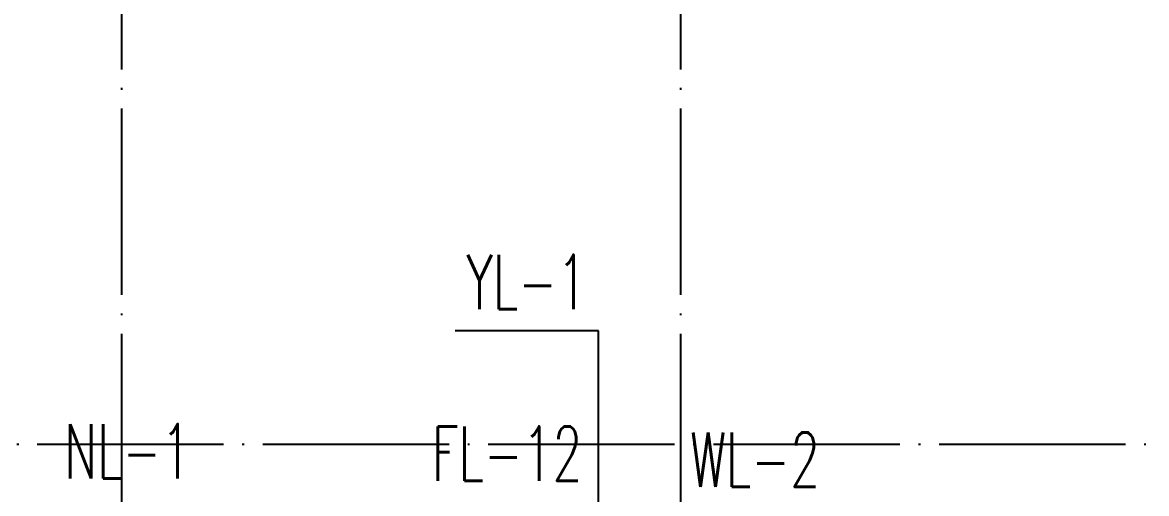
# Model space of a CAD drawing. Extents: x 27938 to 1507990, y 110129 to 923079.
# Drawn here: x 1205644 to 1209264, y 591566 to 593083 of the extents above; entities that cross this region are included whole.
import ezdxf

# ---------------------------------------------------------------- set-up
doc = ezdxf.new("R2010")
doc.units = 0
doc.header["$LTSCALE"] = 1000
doc.header["$MEASUREMENT"] = 0
doc.linetypes.add('DOTE', pattern=[2.42, 2, -0.2, 0.02, -0.2])
for name, color, linetype in [('----建筑底图', 8, 'Continuous'), ('DIM_凝结', 150, 'Continuous'), ('DIM_废水', 31, 'Continuous'), ('DIM_污水', 2, 'Continuous'), ('DIM_雨水', 4, 'Continuous'), ('DOTE', 1, 'Continuous')]:
    doc.layers.add(name, color=color, linetype=linetype)
doc.styles.add('_TWT_SERIAL', font='SIMPLEX', dxfattribs={"width": 0.8, "height": 3.5, "bigfont": 'HZTXT'})

# ---------------------------------------------------------------- blocks, each defined once
blk = doc.blocks.new('A$C149A4CC3')
at = {"layer": 'DOTE', "color": 169, "linetype": 'DOTE', "ltscale": 0.3}
for p, q in [((-20300, -19410.1), (-20300, -11458)), ((-18500, -19410.1), (-18500, -11458)), ((25039.9, -14810.1), (-25818.8, -14810.1))]:
    blk.add_line(p, q, dxfattribs=at)

msp = doc.modelspace()

# ---------------------------------------------------------------- block references
at = {"layer": '----建筑底图'}
msp.add_blockref('A$C149A4CC3', (1226263.6, 606534.1), dxfattribs=at)

# ---------------------------------------------------------------- next in the draw order: linework, layer by layer
at = {"layer": 'DIM_雨水'}
for p, q in [((1207498.6, 592090.2), (1207037.6, 592090.2)), ((1207498.6, 590389), (1207498.6, 592090.2))]:
    msp.add_line(p, q, dxfattribs=at)

# ---------------------------------------------------------------- next in the draw order: texts
at = {"layer": 'DIM_凝结', "color": 7, "style": '_TWT_SERIAL', "width": 0.64}
msp.add_text('NL-1', height=175, dxfattribs=at).set_placement((1205778.3, 591614.5))
at = {"layer": 'DIM_废水', "color": 7, "style": '_TWT_SERIAL', "width": 0.64}
msp.add_text('FL-12', height=175, dxfattribs=at).set_placement((1206961.6, 591607.4))
at = {"layer": 'DIM_污水', "color": 7, "style": '_TWT_SERIAL', "width": 0.64}
msp.add_text('WL-2', height=175, dxfattribs=at).set_placement((1207794.1, 591587.9))
at = {"layer": 'DIM_雨水', "color": 7, "style": '_TWT_SERIAL', "width": 0.64}
msp.add_text('YL-1', height=175, dxfattribs=at).set_placement((1207072.6, 592160.2))

doc.saveas('drawing.dxf')
